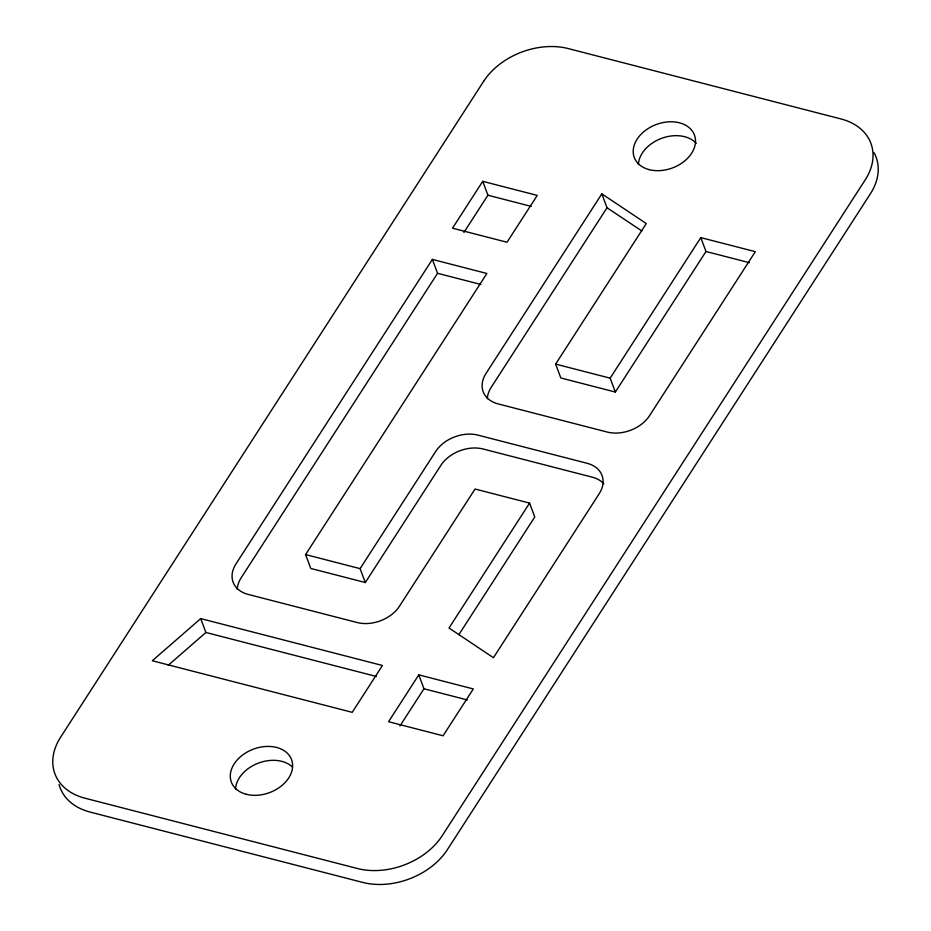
<?xml version="1.0" encoding="UTF-8"?>
<svg xmlns="http://www.w3.org/2000/svg" width="931" height="931" viewBox="0 0 931 931"><rect width="100%" height="100%" fill="white"/><g stroke="black" fill="none" stroke-linecap="round" stroke-linejoin="round"><path stroke-width="1.4" d="M603.847 483.806A32.12 23.182 -20.5 0 0 592.232 477.161L483.201 449.021A32.12 23.182 -20.5 0 0 440.84 465.407L365.301 582.527L310.779 568.457L305.589 554.573L486.89 273.481L432.368 259.412L235.962 563.93A32.12 23.182 -20.5 0 0 248.112 594.397L357.143 622.525A32.12 23.182 -20.5 0 0 399.515 606.139L475.054 489.019L529.576 503.089L534.766 516.973L458.878 634.628M482.735 181.336L452.513 228.188L507.034 242.246L537.245 195.405L482.735 181.336L487.925 195.219L463.906 232.459M432.368 259.412L437.558 273.295L241.152 577.814A32.12 23.182 -20.5 0 0 237.265 589.23M365.301 582.527L360.099 568.643L435.65 451.523A32.12 23.182 -20.5 0 1 478.01 435.138L587.042 463.266A32.12 23.182 -20.5 0 1 599.192 493.733L493.442 657.705L448.998 628.018L529.576 503.089M601.833 193.857L486.005 373.447A32.12 23.182 -20.5 0 0 498.155 403.903L607.187 432.042A32.12 23.182 -20.5 0 0 649.559 415.645L755.32 251.673L700.799 237.603L610.154 378.161L615.344 392.044L560.823 377.974L555.632 364.091L646.277 223.545L601.833 193.857L607.024 207.741L641.866 231.004M607.024 207.741L491.196 387.331A32.12 23.182 -20.5 0 0 487.309 398.736M418.775 674.87L388.564 721.711L443.075 735.781L473.297 688.928L418.775 674.87L423.966 688.754L399.946 725.982M615.344 392.044L705.989 251.498L700.799 237.603M200.712 618.591L152.323 660.754L352.221 712.331L382.432 665.49L200.712 618.591L205.902 632.475L376.438 676.488M168.267 665.269L205.902 632.475M487.925 195.219L531.252 206.403M705.989 251.498L749.327 262.67M437.558 273.295L480.896 284.479M555.632 364.091L610.154 378.161M305.589 554.573L360.099 568.643M423.966 688.754L467.304 699.937M59.107 784.554A64.251 46.375 -20.5 0 0 90.074 812.065L362.648 882.402A64.251 46.375 -20.5 0 0 447.392 849.631L870.415 193.741A64.251 46.375 -20.5 0 0 874.104 152.835M638.398 164.484A32.12 23.182 -20.5 0 1 661.732 138.288A32.12 23.182 -20.5 0 1 696.248 143.351M235.508 789.139A32.12 23.182 -20.5 0 1 258.062 763.234A32.12 23.182 -20.5 0 1 292.497 767.097M483.608 81.369L60.585 737.259A64.251 46.375 -20.5 0 0 84.884 798.181L357.457 868.518A64.251 46.375 -20.5 0 0 442.19 835.735L865.225 179.858A64.251 46.375 -20.5 0 0 840.926 118.935L568.352 48.598A64.251 46.375 -20.5 0 0 483.608 81.369M649.244 169.651A32.12 23.182 -20.5 0 0 695.515 140.616A32.12 23.182 -20.5 0 0 648.302 128.431A32.12 23.182 -20.5 0 0 649.244 169.651M246.354 794.306A32.12 23.182 -20.5 0 0 292.625 765.259A32.12 23.182 -20.5 0 0 245.412 753.074A32.12 23.182 -20.5 0 0 246.354 794.306"/></g></svg>
